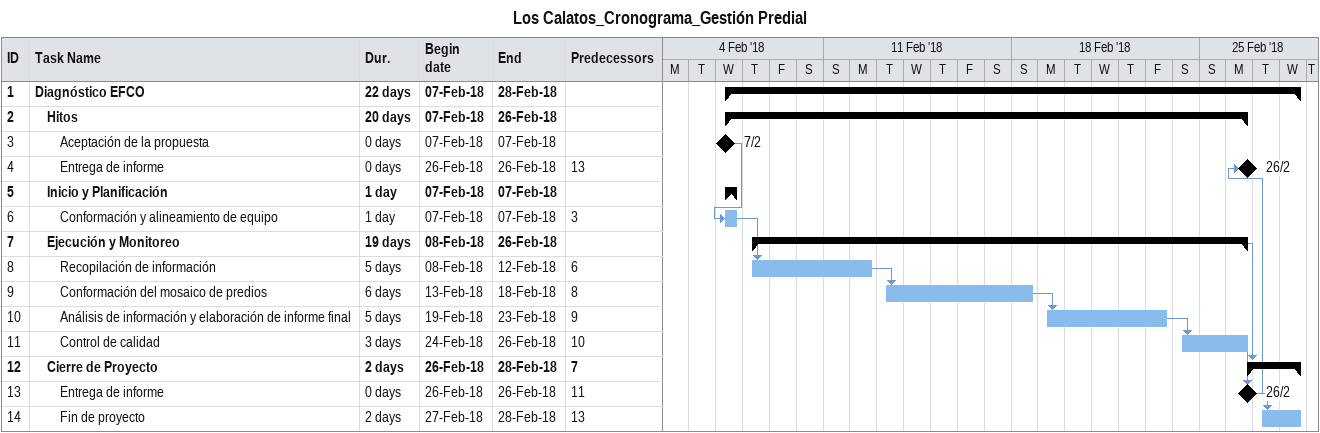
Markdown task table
Los Calatos_Cronograma_Gestión Predial

| ID | Level | Task | Duration | Start | Finish | Predecessors |
|---|---|---|---|---|---|---|
| 1 | 1 | **Diagnóstico EFCO** | 22d | 2018-02-07 | 2018-02-28 |  |
| 2 | 2 | **Hitos** | 20d | 2018-02-07 | 2018-02-26 |  |
| 3 | 3 | Aceptación de la propuesta | 0d | 2018-02-07 | 2018-02-07 |  |
| 4 | 3 | Entrega de informe | 0d | 2018-02-26 | 2018-02-26 | 13 |
| 5 | 2 | **Inicio y Planificación** | 1d | 2018-02-07 | 2018-02-07 |  |
| 6 | 3 | Conformación y alineamiento de equipo | 1d | 2018-02-07 | 2018-02-07 | 3 |
| 7 | 2 | **Ejecución y Monitoreo** | 19d | 2018-02-08 | 2018-02-26 |  |
| 8 | 3 | Recopilación de información | 5d | 2018-02-08 | 2018-02-12 | 6 |
| 9 | 3 | Conformación del mosaico de predios | 6d | 2018-02-13 | 2018-02-18 | 8 |
| 10 | 3 | Análisis de información y elaboración de informe final | 5d | 2018-02-19 | 2018-02-23 | 9 |
| 11 | 3 | Control de calidad | 3d | 2018-02-24 | 2018-02-26 | 10 |
| 12 | 2 | **Cierre de Proyecto** | 2d | 2018-02-26 | 2018-02-28 | 7 |
| 13 | 3 | Entrega de informe | 0d | 2018-02-26 | 2018-02-26 | 11 |
| 14 | 3 | Fin de proyecto | 2d | 2018-02-27 | 2018-02-28 | 13 |
